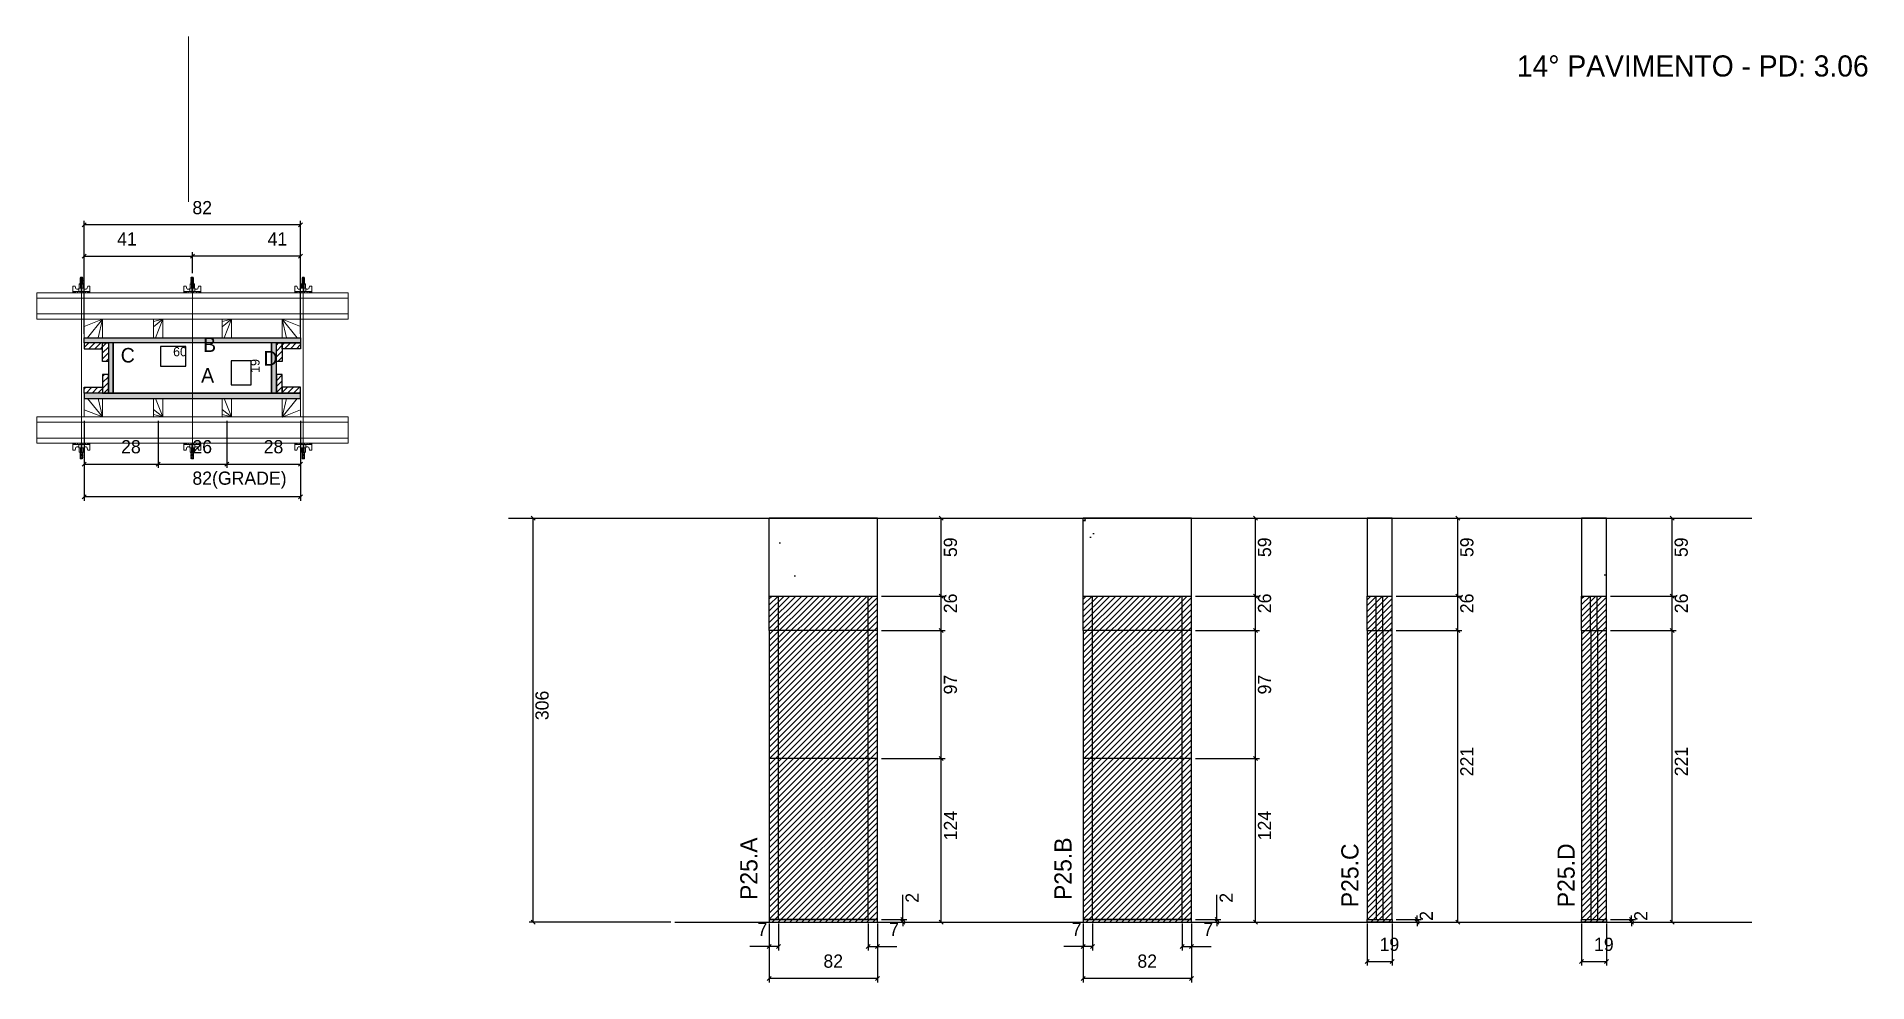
# Model space of a CAD drawing. Header units: metres. Extents: x 5745 to 7132, y 5093 to 5810.
import ezdxf

# ---------------------------------------------------------------- set-up
doc = ezdxf.new("R2010")
doc.units = ezdxf.units.M
for name, color, linetype in [('CHAPA', 7, 'Continuous'), ('COTA', 7, 'Continuous'), ('Hachura', 7, 'Continuous'), ('Madeira', 7, 'Continuous'), ('NIVEL 2° PAV.', 7, 'Continuous'), ('NOMENCLATURA', 7, 'Continuous'), ('Nível', 7, 'Continuous'), ('Painéis', 7, 'Continuous'), ('Perfil Metálico', 7, 'Continuous'), ('SARR_2.2x7', 7, 'Continuous'), ('SARRAFO', 7, 'Continuous'), ('Texto Seção', 7, 'Continuous'), ('TEXTO_GERAL', 7, 'Continuous')]:
    doc.layers.add(name, color=color, linetype=linetype)

msp = doc.modelspace()

# ---------------------------------------------------------------- hatches: boundary and pattern name
at = {"layer": 'COTA'}
h = msp.add_hatch(dxfattribs=at)
h.set_pattern_fill('AR-CONC')
h.paths.add_polyline_path([(6381.8, 5386), (6381.8, 5445), (6299.8, 5445), (6299.8, 5386), (6381.8, 5386), (6381.8, 5386)])
h = msp.add_hatch(dxfattribs=at)
h.set_pattern_fill('AR-CONC')
h.paths.add_polyline_path([(6619.7, 5386), (6619.7, 5445), (6537.7, 5445), (6537.7, 5386), (6619.7, 5386)])
h = msp.add_hatch(dxfattribs=at)
h.set_pattern_fill('AR-CONC')
h.paths.add_polyline_path([(6771.7, 5386), (6771.7, 5445), (6752.7, 5445), (6752.7, 5386), (6771.7, 5386), (6771.7, 5386)])
h = msp.add_hatch(dxfattribs=at)
h.set_pattern_fill('AR-CONC')
h.paths.add_polyline_path([(6934.2, 5386), (6934.2, 5445), (6915.2, 5445), (6915.2, 5386), (6934.2, 5386), (6934.2, 5386)])
at = {"layer": 'Hachura'}
h = msp.add_hatch(color=7, dxfattribs=at)
h.dxf.hatch_style = 1
h.paths.add_polyline_path([(5780.7, 5577.7), (5780.7, 5581.7), (5944.7, 5581.7), (5944.7, 5577.7), (5780.7, 5577.7)])
h = msp.add_hatch(color=7, dxfattribs=at)
h.dxf.hatch_style = 1
h.paths.add_polyline_path([(5780.7, 5577.7), (5780.7, 5581.7), (5944.7, 5581.7), (5944.7, 5577.7), (5780.7, 5577.7)])
h = msp.add_hatch(dxfattribs=at)
h.set_pattern_fill('ANSI31')
h.paths.add_polyline_path([(5794.7, 5577.7), (5794.7, 5573.3), (5780.7, 5573.3), (5780.7, 5577.7), (5794.7, 5577.7)])
h = msp.add_hatch(dxfattribs=at)
h.set_pattern_fill('ANSI31')
h.paths.add_polyline_path([(5799.1, 5577.7), (5794.7, 5577.7), (5794.7, 5563.7), (5799.1, 5563.7), (5799.1, 5577.7)])
h = msp.add_hatch(color=7, dxfattribs=at)
h.dxf.hatch_style = 1
h.paths.add_polyline_path([(5802.7, 5577.7), (5799.1, 5577.7), (5799.1, 5539.7), (5802.7, 5539.7), (5802.7, 5577.7)])
h = msp.add_hatch(color=7, dxfattribs=at)
h.dxf.hatch_style = 1
h.paths.add_polyline_path([(5802.7, 5577.7), (5799.1, 5577.7), (5799.1, 5539.7), (5802.7, 5539.7), (5802.7, 5577.7)])
h = msp.add_hatch(color=7, dxfattribs=at)
h.dxf.hatch_style = 1
h.paths.add_polyline_path([(5926.3, 5577.7), (5922.7, 5577.7), (5922.7, 5539.7), (5926.3, 5539.7), (5926.3, 5577.7)])
h = msp.add_hatch(color=7, dxfattribs=at)
h.dxf.hatch_style = 1
h.paths.add_polyline_path([(5926.3, 5577.7), (5922.7, 5577.7), (5922.7, 5539.7), (5926.3, 5539.7), (5926.3, 5577.7)])
h = msp.add_hatch(dxfattribs=at)
h.set_pattern_fill('ANSI31')
h.paths.add_polyline_path([(5930.7, 5577.7), (5926.3, 5577.7), (5926.3, 5563.7), (5930.7, 5563.7), (5930.7, 5577.7)])
h = msp.add_hatch(dxfattribs=at)
h.set_pattern_fill('ANSI31')
h.paths.add_polyline_path([(5930.7, 5577.7), (5930.7, 5573.3), (5944.7, 5573.3), (5944.7, 5577.7), (5930.7, 5577.7)])
h = msp.add_hatch(dxfattribs=at)
h.set_pattern_fill('ANSI31')
h.paths.add_polyline_path([(5799.1, 5539.7), (5794.7, 5539.7), (5794.7, 5553.7), (5799.1, 5553.7), (5799.1, 5539.7)])
h = msp.add_hatch(dxfattribs=at)
h.set_pattern_fill('ANSI31')
h.paths.add_polyline_path([(5930.7, 5539.7), (5926.3, 5539.7), (5926.3, 5553.7), (5930.7, 5553.7), (5930.7, 5539.7)])
h = msp.add_hatch(dxfattribs=at)
h.set_pattern_fill('ANSI31')
h.paths.add_polyline_path([(5794.7, 5539.7), (5794.7, 5544.1), (5780.7, 5544.1), (5780.7, 5539.7), (5794.7, 5539.7)])
h = msp.add_hatch(color=7, dxfattribs=at)
h.dxf.hatch_style = 1
h.paths.add_polyline_path([(5780.7, 5539.7), (5780.7, 5535.7), (5944.7, 5535.7), (5944.7, 5539.7), (5780.7, 5539.7)])
h = msp.add_hatch(color=7, dxfattribs=at)
h.dxf.hatch_style = 1
h.paths.add_polyline_path([(5780.7, 5539.7), (5780.7, 5535.7), (5944.7, 5535.7), (5944.7, 5539.7), (5780.7, 5539.7)])
h = msp.add_hatch(dxfattribs=at)
h.set_pattern_fill('ANSI31')
h.paths.add_polyline_path([(5930.7, 5539.7), (5930.7, 5544.1), (5944.7, 5544.1), (5944.7, 5539.7), (5930.7, 5539.7)])
h = msp.add_hatch(dxfattribs=at)
h.set_pattern_fill('ANSI31')
h.paths.add_polyline_path([(6381.8, 5139), (6381.8, 5386), (6299.8, 5386), (6299.8, 5139), (6381.8, 5139)])
h = msp.add_hatch(dxfattribs=at)
h.set_pattern_fill('ANSI31')
h.paths.add_polyline_path([(6619.7, 5139), (6619.7, 5386), (6537.7, 5386), (6537.7, 5139), (6619.7, 5139)])
h = msp.add_hatch(dxfattribs=at)
h.set_pattern_fill('ANSI31')
h.paths.add_polyline_path([(6771.7, 5386), (6752.7, 5386), (6752.7, 5139), (6771.7, 5139), (6771.7, 5386)])
h = msp.add_hatch(dxfattribs=at)
h.set_pattern_fill('ANSI31')
h.paths.add_polyline_path([(6934.2, 5386), (6915.2, 5386), (6915.2, 5139), (6934.2, 5139), (6934.2, 5386)])

# ---------------------------------------------------------------- linework, layer by layer
at = {"layer": 'CHAPA', "color": 1, "lineweight": 25}
for points in [[(5780.7, 5577.7), (5780.7, 5581.7), (5944.7, 5581.7), (5944.7, 5577.7)], [(5780.7, 5577.7), (5780.7, 5581.7), (5944.7, 5581.7), (5944.7, 5577.7)], [(5802.7, 5577.7), (5799.1, 5577.7), (5799.1, 5539.7), (5802.7, 5539.7)], [(5802.7, 5577.7), (5799.1, 5577.7), (5799.1, 5539.7), (5802.7, 5539.7)], [(5926.3, 5577.7), (5922.7, 5577.7), (5922.7, 5539.7), (5926.3, 5539.7)], [(5926.3, 5577.7), (5922.7, 5577.7), (5922.7, 5539.7), (5926.3, 5539.7)], [(5780.7, 5539.7), (5780.7, 5535.7), (5944.7, 5535.7), (5944.7, 5539.7)], [(5780.7, 5539.7), (5780.7, 5535.7), (5944.7, 5535.7), (5944.7, 5539.7)]]:
    msp.add_lwpolyline(points, close=True, dxfattribs=at)
at = {"layer": 'COTA', "color": 0, "lineweight": 25}
for p, q in [((5782.2, 5668.6), (5779.2, 5665.6)), ((5943.2, 5665.6), (5946.2, 5668.6)), ((5782.2, 5644.9), (5779.2, 5641.9)), ((5864.2, 5644.9), (5861.2, 5641.9)), ((5861.2, 5641.9), (5864.2, 5644.9)), ((5943.2, 5641.9), (5946.2, 5644.9)), ((5782.2, 5487.5), (5779.2, 5484.5)), ((5835.2, 5484.5), (5838.2, 5487.5)), ((5838.2, 5487.5), (5835.2, 5484.5)), ((5887.2, 5484.5), (5890.2, 5487.5)), ((5890.2, 5487.5), (5887.2, 5484.5)), ((5943.2, 5484.5), (5946.2, 5487.5)), ((5782.2, 5462.6), (5779.2, 5459.6)), ((5943.2, 5459.6), (5946.2, 5462.6)), ((6431.6, 5443.5), (6428.6, 5446.5)), ((6669.6, 5443.5), (6666.6, 5446.5)), ((6822.9, 5443.5), (6819.9, 5446.5)), ((6985.4, 5443.5), (6982.4, 5446.5)), ((6428.6, 5387.5), (6431.6, 5384.5)), ((6666.6, 5387.5), (6669.6, 5384.5)), ((6819.9, 5387.5), (6822.9, 5384.5)), ((6982.4, 5387.5), (6985.4, 5384.5)), ((6431.6, 5358.5), (6428.6, 5361.5)), ((6669.6, 5358.5), (6666.6, 5361.5)), ((6822.9, 5358.5), (6819.9, 5361.5)), ((6985.4, 5358.5), (6982.4, 5361.5)), ((6431.6, 5261.5), (6428.6, 5264.5)), ((6428.6, 5264.5), (6431.6, 5261.5)), ((6669.6, 5261.5), (6666.6, 5264.5)), ((6666.6, 5264.5), (6669.6, 5261.5)), ((6399.5, 5142.5), (6402.5, 5139.5)), ((6402.5, 5137.5), (6399.5, 5140.5)), ((6428.6, 5140.5), (6431.6, 5137.5)), ((6637.5, 5142.5), (6640.5, 5139.5)), ((6640.5, 5137.5), (6637.5, 5140.5)), ((6666.6, 5140.5), (6669.6, 5137.5)), ((6789.1, 5142.5), (6792.1, 5139.5)), ((6792.1, 5137.5), (6789.1, 5140.5)), ((6819.9, 5140.5), (6822.9, 5137.5)), ((6951.6, 5142.5), (6954.6, 5139.5)), ((6954.6, 5137.5), (6951.6, 5140.5)), ((6982.4, 5140.5), (6985.4, 5137.5)), ((6301.3, 5122), (6298.3, 5119)), ((6305.3, 5119), (6308.3, 5122)), ((6376.3, 5122), (6373.3, 5119)), ((6380.3, 5119), (6383.3, 5122)), ((6539.2, 5122), (6536.2, 5119)), ((6543.2, 5119), (6546.2, 5122)), ((6614.2, 5122), (6611.2, 5119)), ((6618.2, 5119), (6621.2, 5122)), ((6754.2, 5110.6), (6751.2, 5107.6)), ((6770.2, 5107.6), (6773.2, 5110.6)), ((6916.7, 5110.6), (6913.7, 5107.6)), ((6932.7, 5107.6), (6935.7, 5110.6)), ((6301.3, 5097.9), (6298.3, 5094.9)), ((6380.3, 5094.9), (6383.3, 5097.9)), ((6539.2, 5097.9), (6536.2, 5094.9)), ((6618.2, 5094.9), (6621.2, 5097.9))]:
    msp.add_line(p, q, dxfattribs=at)
at = {"layer": 'COTA', "color": 241, "lineweight": 25}
for p, q in [((5780.7, 5584.7), (5780.7, 5670.1)), ((5944.7, 5667.1), (5780.7, 5667.1)), ((5944.7, 5584.7), (5944.7, 5670.1)), ((5780.7, 5618.7), (5780.7, 5646.4)), ((5862.7, 5630.5), (5862.7, 5646.4)), ((5862.7, 5630.5), (5862.7, 5646.4)), ((5944.7, 5618.7), (5944.7, 5646.4)), ((5780.7, 5643.4), (5862.7, 5643.4)), ((5944.7, 5643.4), (5862.7, 5643.4)), ((5780.7, 5518.7), (5780.7, 5458.1)), ((5780.7, 5518.7), (5780.7, 5483)), ((5836.7, 5518.7), (5836.7, 5483)), ((5836.7, 5518.7), (5836.7, 5483)), ((5888.7, 5518.7), (5888.7, 5483)), ((5888.7, 5518.7), (5888.7, 5483)), ((5944.7, 5518.7), (5944.7, 5458.1)), ((5944.7, 5518.7), (5944.7, 5483)), ((5780.7, 5486), (5836.7, 5486)), ((5836.7, 5486), (5888.7, 5486)), ((5888.7, 5486), (5944.7, 5486)), ((5944.7, 5461.1), (5780.7, 5461.1)), ((6299.8, 5386), (6299.8, 5445)), ((6381.8, 5445), (6299.8, 5445)), ((6381.8, 5386), (6381.8, 5445)), ((6619.7, 5445), (6537.7, 5445)), ((6537.7, 5386), (6537.7, 5445)), ((6619.7, 5386), (6619.7, 5445))]:
    msp.add_line(p, q, dxfattribs=at)
at = {"layer": 'COTA', "color": 180, "lineweight": 25}
for p, q in [((5857.6, 5575.1), (5838.6, 5575.1)), ((5838.6, 5575.1), (5838.6, 5560.1)), ((5857.6, 5560.1), (5857.6, 5575.1)), ((5907.1, 5564.1), (5892.1, 5564.1)), ((5892.1, 5564.1), (5892.1, 5546.1)), ((5907.1, 5546.1), (5907.1, 5564.1)), ((5838.6, 5560.1), (5857.6, 5560.1)), ((5892.1, 5546.1), (5907.1, 5546.1))]:
    msp.add_line(p, q, dxfattribs=at)
at = {"layer": 'COTA', "color": 4, "lineweight": 25}
for p, q in [((6384.8, 5445), (6433.1, 5445)), ((6430.1, 5386), (6430.1, 5445)), ((6622.7, 5445), (6671.1, 5445)), ((6668.1, 5386), (6668.1, 5445)), ((6774.7, 5445), (6824.4, 5445)), ((6821.4, 5386), (6821.4, 5445)), ((6937.2, 5445), (6986.9, 5445)), ((6983.9, 5386), (6983.9, 5445)), ((6384.8, 5386), (6433.1, 5386)), ((6622.7, 5386), (6671.1, 5386)), ((6774.7, 5386), (6824.4, 5386)), ((6937.2, 5386), (6986.9, 5386)), ((6384.8, 5360), (6433.1, 5360)), ((6430.1, 5263), (6430.1, 5360)), ((6622.7, 5360), (6671.1, 5360)), ((6668.1, 5263), (6668.1, 5360)), ((6774.7, 5360), (6824.4, 5360)), ((6821.4, 5139), (6821.4, 5360)), ((6937.2, 5360), (6986.9, 5360)), ((6983.9, 5139), (6983.9, 5360)), ((6384.8, 5263), (6433.1, 5263)), ((6422.6, 5263), (6433.1, 5263)), ((6430.1, 5139), (6430.1, 5263)), ((6622.7, 5263), (6671.1, 5263)), ((6660.6, 5263), (6671.1, 5263)), ((6668.1, 5139), (6668.1, 5263)), ((6401, 5141), (6401, 5159.8)), ((6639, 5141), (6639, 5159.8)), ((6299.8, 5138), (6299.8, 5093.4)), ((6299.8, 5136), (6299.8, 5117.5)), ((6306.8, 5138), (6306.8, 5117.5)), ((6374.8, 5138), (6374.8, 5117.5)), ((6381.8, 5138), (6381.8, 5093.4)), ((6381.8, 5136), (6381.8, 5117.5)), ((6384.8, 5141), (6404, 5141)), ((6384.8, 5139), (6404, 5139)), ((6384.8, 5139), (6433.1, 5139)), ((6401, 5139), (6401, 5141)), ((6401, 5139), (6401, 5136)), ((6537.7, 5138), (6537.7, 5093.4)), ((6537.7, 5136), (6537.7, 5117.5)), ((6544.7, 5138), (6544.7, 5117.5)), ((6612.7, 5138), (6612.7, 5117.5)), ((6619.7, 5138), (6619.7, 5093.4)), ((6619.7, 5136), (6619.7, 5117.5)), ((6622.7, 5141), (6642, 5141)), ((6622.7, 5139), (6642, 5139)), ((6622.7, 5139), (6671.1, 5139)), ((6639, 5139), (6639, 5141)), ((6639, 5139), (6639, 5136)), ((6752.7, 5138), (6752.7, 5106.1)), ((6771.7, 5138), (6771.7, 5106.1)), ((6774.7, 5141), (6793.6, 5141)), ((6774.7, 5139), (6793.6, 5139)), ((6774.7, 5139), (6824.4, 5139)), ((6790.6, 5141), (6790.6, 5144)), ((6790.6, 5139), (6790.6, 5141)), ((6790.6, 5139), (6790.6, 5136)), ((6915.2, 5138), (6915.2, 5106.1)), ((6934.2, 5138), (6934.2, 5106.1)), ((6937.2, 5141), (6956.1, 5141)), ((6937.2, 5139), (6956.1, 5139)), ((6937.2, 5139), (6986.9, 5139)), ((6953.1, 5141), (6953.1, 5144)), ((6953.1, 5139), (6953.1, 5141)), ((6953.1, 5139), (6953.1, 5136)), ((6299.8, 5120.5), (6285.1, 5120.5)), ((6306.8, 5120.5), (6299.8, 5120.5)), ((6374.8, 5120.5), (6381.8, 5120.5)), ((6381.8, 5120.5), (6396.5, 5120.5)), ((6537.7, 5120.5), (6523, 5120.5)), ((6544.7, 5120.5), (6537.7, 5120.5)), ((6612.7, 5120.5), (6619.7, 5120.5)), ((6619.7, 5120.5), (6634.5, 5120.5)), ((6752.7, 5109.1), (6771.7, 5109.1)), ((6915.2, 5109.1), (6934.2, 5109.1)), ((6381.8, 5096.4), (6299.8, 5096.4)), ((6619.7, 5096.4), (6537.7, 5096.4))]:
    msp.add_line(p, q, dxfattribs=at)
at = {"layer": 'COTA', "color": 241, "lineweight": 25}
for points in [[(6771.7, 5386), (6771.7, 5445), (6752.7, 5445), (6752.7, 5386)], [(6934.2, 5386), (6934.2, 5445), (6915.2, 5445), (6915.2, 5386)]]:
    msp.add_lwpolyline(points, dxfattribs=at)
at = {"layer": 'Hachura', "color": 0, "lineweight": 9}
for p, q in [((5772.2, 5615.7), (5772.2, 5620.8)), ((5772.2, 5620.8), (5773.9, 5620.8)), ((5773.9, 5620.8), (5774.5, 5618.6)), ((5774.8, 5618.4), (5776.7, 5618.4)), ((5776.7, 5619.1), (5780.6, 5619.1)), ((5776.7, 5616.6), (5776.7, 5619.1)), ((5780.3, 5622.4), (5777, 5622.4)), ((5777, 5622.4), (5777, 5619.1)), ((5780.3, 5622.3), (5777, 5622.3)), ((5779.7, 5625.4), (5777.5, 5626.5)), ((5779.7, 5624.3), (5777.5, 5625.3)), ((5779.7, 5623.1), (5777.5, 5624.2)), ((5778.8, 5622.4), (5777.5, 5623)), ((5777.6, 5627.1), (5777.9, 5627.5)), ((5777.6, 5626.8), (5777.6, 5627.1)), ((5779.6, 5627.1), (5777.6, 5627.1)), ((5777.6, 5626.8), (5779.6, 5625.9)), ((5777.6, 5626.8), (5779.6, 5625.9)), ((5777.6, 5626.7), (5779.7, 5625.6)), ((5777.6, 5625.7), (5777.6, 5626.3)), ((5779.6, 5625.3), (5777.6, 5626.3)), ((5777.6, 5625.7), (5779.6, 5624.7)), ((5777.6, 5625.6), (5779.7, 5624.5)), ((5777.6, 5624.5), (5777.6, 5625.1)), ((5779.6, 5624.2), (5777.6, 5625.1)), ((5777.6, 5624.9), (5777.6, 5625.1)), ((5777.6, 5624.5), (5779.6, 5623.5)), ((5777.6, 5624.4), (5779.7, 5623.3)), ((5777.6, 5623.3), (5777.6, 5624)), ((5779.6, 5623), (5777.6, 5624)), ((5777.6, 5623.3), (5779.6, 5622.4)), ((5778.5, 5622.4), (5777.6, 5622.8)), ((5777.6, 5622.4), (5777.6, 5622.8)), ((5777.9, 5627.5), (5779.2, 5627.5)), ((5778, 5622.4), (5778, 5619.1)), ((5779.6, 5626.5), (5778.3, 5627.1)), ((5778.3, 5616.6), (5778.3, 5618.6)), ((5779.7, 5626.6), (5778.5, 5627.1)), ((5778.9, 5618.6), (5778.9, 5616.6)), ((5779, 5627.1), (5779.7, 5626.8)), ((5779.6, 5627.1), (5779.2, 5627.5)), ((5779.3, 5627.1), (5779.6, 5627)), ((5779.6, 5626.5), (5779.6, 5625.9)), ((5779.6, 5624.7), (5779.6, 5625.3)), ((5779.6, 5624), (5779.6, 5624.2)), ((5779.6, 5624), (5779.6, 5623.5)), ((5779.6, 5623), (5779.6, 5622.4)), ((5779.6, 5622.4), (5779.6, 5619.1)), ((5780.3, 5619.1), (5780.3, 5622.4)), ((5780.6, 5619.1), (5780.3, 5619.1)), ((5780.6, 5619.1), (5780.3, 5619.1)), ((5780.6, 5619.1), (5780.6, 5616.6)), ((5782.5, 5618.4), (5780.6, 5618.4)), ((5783.4, 5620.8), (5782.8, 5618.6)), ((5785.1, 5620.8), (5783.4, 5620.8)), ((5785.1, 5616.6), (5785.1, 5620.8)), ((5856.2, 5615.7), (5856.2, 5620.8)), ((5856.2, 5620.8), (5857.9, 5620.8)), ((5857.9, 5620.8), (5858.5, 5618.6)), ((5858.8, 5618.4), (5860.7, 5618.4)), ((5860.7, 5619.1), (5864.6, 5619.1)), ((5860.7, 5616.6), (5860.7, 5619.1)), ((5864.3, 5622.4), (5861, 5622.4)), ((5861, 5622.4), (5861, 5619.1)), ((5864.3, 5622.3), (5861, 5622.3)), ((5863.7, 5625.4), (5861.5, 5626.5)), ((5863.7, 5624.3), (5861.5, 5625.3)), ((5863.7, 5623.1), (5861.5, 5624.2)), ((5862.8, 5622.4), (5861.5, 5623)), ((5861.6, 5627.1), (5861.9, 5627.5)), ((5861.6, 5626.8), (5861.6, 5627.1)), ((5863.6, 5627.1), (5861.6, 5627.1)), ((5861.6, 5626.8), (5863.6, 5625.9)), ((5861.6, 5626.8), (5863.6, 5625.9)), ((5861.6, 5626.7), (5863.7, 5625.6)), ((5861.6, 5625.7), (5861.6, 5626.3)), ((5863.6, 5625.3), (5861.6, 5626.3)), ((5861.6, 5625.7), (5863.6, 5624.7)), ((5861.6, 5625.6), (5863.7, 5624.5)), ((5861.6, 5624.5), (5861.6, 5625.1)), ((5863.6, 5624.2), (5861.6, 5625.1)), ((5861.6, 5624.9), (5861.6, 5625.1)), ((5861.6, 5624.5), (5863.6, 5623.5)), ((5861.6, 5624.4), (5863.7, 5623.3)), ((5861.6, 5623.3), (5861.6, 5624)), ((5863.6, 5623), (5861.6, 5624)), ((5861.6, 5623.3), (5863.6, 5622.4)), ((5862.5, 5622.4), (5861.6, 5622.8)), ((5861.6, 5622.4), (5861.6, 5622.8)), ((5861.9, 5627.5), (5863.2, 5627.5)), ((5862, 5622.4), (5862, 5619.1)), ((5863.6, 5626.5), (5862.3, 5627.1)), ((5862.3, 5616.6), (5862.3, 5618.6)), ((5863.7, 5626.6), (5862.5, 5627.1)), ((5862.9, 5618.6), (5862.9, 5616.6)), ((5863, 5627.1), (5863.7, 5626.8)), ((5863.6, 5627.1), (5863.2, 5627.5)), ((5863.3, 5627.1), (5863.6, 5627)), ((5863.6, 5626.5), (5863.6, 5625.9)), ((5863.6, 5624.7), (5863.6, 5625.3)), ((5863.6, 5624), (5863.6, 5624.2)), ((5863.6, 5624), (5863.6, 5623.5)), ((5863.6, 5623), (5863.6, 5622.4)), ((5863.6, 5622.4), (5863.6, 5619.1)), ((5864.3, 5619.1), (5864.3, 5622.4)), ((5864.6, 5619.1), (5864.3, 5619.1)), ((5864.6, 5619.1), (5864.3, 5619.1)), ((5864.6, 5619.1), (5864.6, 5616.6)), ((5866.5, 5618.4), (5864.6, 5618.4)), ((5867.4, 5620.8), (5866.8, 5618.6)), ((5869.1, 5620.8), (5867.4, 5620.8)), ((5869.1, 5616.6), (5869.1, 5620.8)), ((5940.2, 5616.6), (5940.2, 5620.8)), ((5940.2, 5620.8), (5941.9, 5620.8)), ((5941.9, 5620.8), (5942.5, 5618.6)), ((5942.8, 5618.4), (5944.7, 5618.4)), ((5948.6, 5619.1), (5944.7, 5619.1)), ((5944.7, 5619.1), (5944.7, 5616.6)), ((5944.7, 5619.1), (5945, 5619.1)), ((5944.7, 5619.1), (5945, 5619.1)), ((5945, 5622.4), (5948.3, 5622.4)), ((5945, 5619.1), (5945, 5622.4)), ((5945, 5622.3), (5948.3, 5622.3)), ((5946.3, 5627.1), (5945.6, 5626.8)), ((5947.8, 5626.7), (5945.6, 5625.6)), ((5947.8, 5625.6), (5945.6, 5624.5)), ((5947.8, 5624.4), (5945.6, 5623.3)), ((5945.7, 5626.6), (5946.8, 5627.1)), ((5945.7, 5625.4), (5947.8, 5626.5)), ((5945.7, 5624.3), (5947.8, 5625.3)), ((5945.7, 5623.1), (5947.8, 5624.2)), ((5945.8, 5627.1), (5946.1, 5627.5)), ((5946, 5627.1), (5945.8, 5627)), ((5945.8, 5626.5), (5947, 5627.1)), ((5945.8, 5627.1), (5947.7, 5627.1)), ((5947.7, 5626.8), (5945.8, 5625.9)), ((5947.7, 5626.8), (5945.8, 5625.9)), ((5945.8, 5626.5), (5945.8, 5625.9)), ((5945.8, 5625.3), (5947.7, 5626.3)), ((5947.7, 5625.7), (5945.8, 5624.7)), ((5945.8, 5624.7), (5945.8, 5625.3)), ((5945.8, 5624.2), (5947.7, 5625.1)), ((5947.7, 5624.5), (5945.8, 5623.5)), ((5945.8, 5624), (5945.8, 5624.2)), ((5945.8, 5624), (5945.8, 5623.5)), ((5945.8, 5623), (5947.7, 5624)), ((5947.7, 5623.3), (5945.8, 5622.4)), ((5945.8, 5623), (5945.8, 5622.4)), ((5945.8, 5622.4), (5945.8, 5619.1)), ((5947.4, 5627.5), (5946.1, 5627.5)), ((5946.5, 5622.4), (5947.8, 5623)), ((5946.5, 5618.6), (5946.5, 5616.6)), ((5946.8, 5622.4), (5947.7, 5622.8)), ((5947, 5616.6), (5947, 5618.6)), ((5947.3, 5622.4), (5947.3, 5619.1)), ((5947.7, 5627.1), (5947.4, 5627.5)), ((5947.7, 5626.8), (5947.7, 5627.1)), ((5947.7, 5625.7), (5947.7, 5626.3)), ((5947.7, 5624.5), (5947.7, 5625.1)), ((5947.7, 5624.9), (5947.7, 5625.1)), ((5947.7, 5623.3), (5947.7, 5624)), ((5947.7, 5622.4), (5947.7, 5622.8)), ((5948.3, 5622.4), (5948.3, 5619.1)), ((5948.6, 5616.6), (5948.6, 5619.1)), ((5950.5, 5618.4), (5948.6, 5618.4)), ((5951.4, 5620.8), (5950.9, 5618.6)), ((5953.1, 5620.8), (5951.4, 5620.8)), ((5953.1, 5615.7), (5953.1, 5620.8)), ((5772.2, 5616.6), (5785.1, 5616.6)), ((5772.2, 5616.6), (5777.4, 5616.6)), ((5785.1, 5615.7), (5772.2, 5615.7)), ((5772.4, 5616.6), (5772.4, 5615.7)), ((5772.6, 5616.6), (5772.6, 5615.7)), ((5772.9, 5616.6), (5772.9, 5615.7)), ((5773.4, 5616.6), (5773.4, 5615.7)), ((5774.2, 5616.6), (5774.2, 5615.7)), ((5775.6, 5616.6), (5775.6, 5615.7)), ((5784.2, 5615.7), (5776.3, 5615.7)), ((5778.7, 5616.6), (5776.7, 5616.6)), ((5777.4, 5616.6), (5778, 5616.6)), ((5777.7, 5616.2), (5777.7, 5616.5)), ((5777.7, 5615.8), (5777.7, 5616.2)), ((5778.7, 5616.6), (5778.7, 5615.7)), ((5779.6, 5616.4), (5779.6, 5616)), ((5781.7, 5616.6), (5781.7, 5615.7)), ((5783.1, 5616.6), (5783.1, 5615.7)), ((5784, 5616.6), (5784, 5615.7)), ((5784.4, 5616.6), (5784.4, 5615.7)), ((5784.8, 5616.6), (5784.8, 5615.7)), ((5785, 5616.6), (5785, 5615.7)), ((5785.1, 5616.6), (5785.1, 5615.7)), ((5856.2, 5616.6), (5869.1, 5616.6)), ((5856.2, 5616.6), (5861.4, 5616.6)), ((5869.1, 5615.7), (5856.2, 5615.7)), ((5856.4, 5616.6), (5856.4, 5615.7)), ((5856.6, 5616.6), (5856.6, 5615.7)), ((5856.9, 5616.6), (5856.9, 5615.7)), ((5857.4, 5616.6), (5857.4, 5615.7)), ((5858.2, 5616.6), (5858.2, 5615.7)), ((5859.6, 5616.6), (5859.6, 5615.7)), ((5868.2, 5615.7), (5860.3, 5615.7)), ((5862.7, 5616.6), (5860.7, 5616.6)), ((5861.4, 5616.6), (5862, 5616.6)), ((5861.7, 5616.2), (5861.7, 5616.5)), ((5861.7, 5615.8), (5861.7, 5616.2)), ((5862.7, 5616.6), (5862.7, 5615.7)), ((5863.6, 5616.4), (5863.6, 5616)), ((5865.7, 5616.6), (5865.7, 5615.7)), ((5867.1, 5616.6), (5867.1, 5615.7)), ((5868, 5616.6), (5868, 5615.7)), ((5868.4, 5616.6), (5868.4, 5615.7)), ((5868.8, 5616.6), (5868.8, 5615.7)), ((5869, 5616.6), (5869, 5615.7)), ((5869.1, 5616.6), (5869.1, 5615.7)), ((5953.1, 5616.6), (5940.2, 5616.6)), ((5940.2, 5616.6), (5940.2, 5615.7)), ((5940.2, 5615.7), (5953.1, 5615.7)), ((5940.4, 5616.6), (5940.4, 5615.7)), ((5940.6, 5616.6), (5940.6, 5615.7)), ((5940.9, 5616.6), (5940.9, 5615.7)), ((5941.2, 5615.7), (5949, 5615.7)), ((5941.4, 5616.6), (5941.4, 5615.7)), ((5942.2, 5616.6), (5942.2, 5615.7)), ((5943.6, 5616.6), (5943.6, 5615.7)), ((5945.7, 5616.4), (5945.7, 5616)), ((5946.7, 5616.6), (5948.6, 5616.6)), ((5946.7, 5616.6), (5946.7, 5615.7)), ((5948, 5616.6), (5947.3, 5616.6)), ((5947.6, 5616.2), (5947.6, 5616.5)), ((5947.6, 5615.8), (5947.6, 5616.2)), ((5953.1, 5616.6), (5948, 5616.6)), ((5949.7, 5616.6), (5949.7, 5615.7)), ((5951.1, 5616.6), (5951.1, 5615.7)), ((5952, 5616.6), (5952, 5615.7)), ((5952.4, 5616.6), (5952.4, 5615.7)), ((5952.8, 5616.6), (5952.8, 5615.7)), ((5953, 5616.6), (5953, 5615.7)), ((5785.1, 5501.7), (5772.2, 5501.7)), ((5772.2, 5501.7), (5772.2, 5496.5)), ((5772.2, 5500.8), (5785.1, 5500.8)), ((5772.2, 5500.8), (5777.4, 5500.8)), ((5772.2, 5496.5), (5773.9, 5496.5)), ((5772.4, 5500.7), (5772.4, 5501.7)), ((5772.6, 5500.7), (5772.6, 5501.7)), ((5772.9, 5500.7), (5772.9, 5501.7)), ((5773.4, 5500.7), (5773.4, 5501.7)), ((5773.9, 5496.5), (5774.5, 5498.7)), ((5774.2, 5500.7), (5774.2, 5501.7)), ((5774.8, 5499), (5776.7, 5499)), ((5775.6, 5500.7), (5775.6, 5501.7)), ((5784.2, 5501.7), (5776.3, 5501.7)), ((5778.7, 5500.8), (5776.7, 5500.8)), ((5776.7, 5500.8), (5776.7, 5498.2)), ((5776.7, 5498.2), (5780.6, 5498.2)), ((5777, 5495), (5777, 5498.2)), ((5780.3, 5495), (5777, 5495)), ((5780.3, 5495), (5777, 5495)), ((5777.4, 5500.8), (5778, 5500.8)), ((5778.8, 5495), (5777.5, 5494.3)), ((5779.7, 5494.2), (5777.5, 5493.2)), ((5779.7, 5493.1), (5777.5, 5492)), ((5777.6, 5494), (5779.6, 5495)), ((5778.5, 5495), (5777.6, 5494.5)), ((5777.6, 5495), (5777.6, 5494.5)), ((5779.6, 5494.3), (5777.6, 5493.3)), ((5777.6, 5494), (5777.6, 5493.3)), ((5777.6, 5492.9), (5779.7, 5494)), ((5777.6, 5492.8), (5779.6, 5493.8)), ((5779.6, 5493.2), (5777.6, 5492.2)), ((5777.7, 5501.5), (5777.7, 5501.1)), ((5777.7, 5501.1), (5777.7, 5500.9)), ((5778, 5495), (5778, 5498.2)), ((5778.3, 5500.8), (5778.3, 5498.8)), ((5778.7, 5500.8), (5778.7, 5501.7)), ((5778.9, 5498.8), (5778.9, 5500.8)), ((5779.6, 5500.9), (5779.6, 5501.3)), ((5779.6, 5495), (5779.6, 5498.2)), ((5779.6, 5494.3), (5779.6, 5495)), ((5779.6, 5493.4), (5779.6, 5493.8)), ((5779.6, 5493.4), (5779.6, 5493.2)), ((5780.3, 5498.2), (5780.3, 5495)), ((5780.6, 5498.2), (5780.3, 5498.2)), ((5780.6, 5498.2), (5780.3, 5498.2)), ((5780.6, 5498.2), (5780.6, 5500.8)), ((5782.5, 5499), (5780.6, 5499)), ((5781.7, 5500.7), (5781.7, 5501.7)), ((5783.4, 5496.5), (5782.8, 5498.7)), ((5783.1, 5500.7), (5783.1, 5501.7)), ((5785.1, 5496.5), (5783.4, 5496.5)), ((5784, 5500.7), (5784, 5501.7)), ((5784.4, 5500.7), (5784.4, 5501.7)), ((5784.8, 5500.7), (5784.8, 5501.7)), ((5785, 5500.7), (5785, 5501.7)), ((5785.1, 5500.8), (5785.1, 5501.7)), ((5785.1, 5500.8), (5785.1, 5496.5)), ((5869.1, 5501.7), (5856.2, 5501.7)), ((5856.2, 5501.7), (5856.2, 5496.5)), ((5856.2, 5500.8), (5869.1, 5500.8)), ((5856.2, 5500.8), (5861.4, 5500.8)), ((5856.2, 5496.5), (5857.9, 5496.5)), ((5856.4, 5500.7), (5856.4, 5501.7)), ((5856.6, 5500.7), (5856.6, 5501.7)), ((5856.9, 5500.7), (5856.9, 5501.7)), ((5857.4, 5500.7), (5857.4, 5501.7)), ((5857.9, 5496.5), (5858.5, 5498.7)), ((5858.2, 5500.7), (5858.2, 5501.7)), ((5858.8, 5499), (5860.7, 5499)), ((5859.6, 5500.7), (5859.6, 5501.7)), ((5868.2, 5501.7), (5860.3, 5501.7)), ((5862.7, 5500.8), (5860.7, 5500.8)), ((5860.7, 5500.8), (5860.7, 5498.2)), ((5860.7, 5498.2), (5864.6, 5498.2)), ((5861, 5495), (5861, 5498.2)), ((5864.3, 5495), (5861, 5495)), ((5864.3, 5495), (5861, 5495)), ((5861.4, 5500.8), (5862, 5500.8)), ((5862.8, 5495), (5861.5, 5494.3)), ((5863.7, 5494.2), (5861.5, 5493.2)), ((5863.7, 5493.1), (5861.5, 5492)), ((5861.6, 5494), (5863.6, 5495)), ((5862.5, 5495), (5861.6, 5494.5)), ((5861.6, 5495), (5861.6, 5494.5)), ((5863.6, 5494.3), (5861.6, 5493.3)), ((5861.6, 5494), (5861.6, 5493.3)), ((5861.6, 5492.9), (5863.7, 5494)), ((5861.6, 5492.8), (5863.6, 5493.8)), ((5863.6, 5493.2), (5861.6, 5492.2)), ((5861.7, 5501.5), (5861.7, 5501.1)), ((5861.7, 5501.1), (5861.7, 5500.9)), ((5862, 5495), (5862, 5498.2)), ((5862.3, 5500.8), (5862.3, 5498.8)), ((5862.7, 5500.8), (5862.7, 5501.7)), ((5862.9, 5498.8), (5862.9, 5500.8)), ((5863.6, 5500.9), (5863.6, 5501.3)), ((5863.6, 5495), (5863.6, 5498.2)), ((5863.6, 5494.3), (5863.6, 5495)), ((5863.6, 5493.4), (5863.6, 5493.8)), ((5863.6, 5493.4), (5863.6, 5493.2)), ((5864.3, 5498.2), (5864.3, 5495)), ((5864.6, 5498.2), (5864.3, 5498.2)), ((5864.6, 5498.2), (5864.3, 5498.2)), ((5864.6, 5498.2), (5864.6, 5500.8)), ((5866.5, 5499), (5864.6, 5499)), ((5865.7, 5500.7), (5865.7, 5501.7)), ((5867.4, 5496.5), (5866.8, 5498.7)), ((5867.1, 5500.7), (5867.1, 5501.7)), ((5869.1, 5496.5), (5867.4, 5496.5)), ((5868, 5500.7), (5868, 5501.7)), ((5868.4, 5500.7), (5868.4, 5501.7)), ((5868.8, 5500.7), (5868.8, 5501.7)), ((5869, 5500.7), (5869, 5501.7)), ((5869.1, 5500.8), (5869.1, 5501.7)), ((5869.1, 5500.8), (5869.1, 5496.5)), ((5940.2, 5501.7), (5953.1, 5501.7)), ((5940.2, 5500.8), (5940.2, 5501.7)), ((5953.1, 5500.8), (5940.2, 5500.8)), ((5940.2, 5500.8), (5940.2, 5496.5)), ((5940.2, 5496.5), (5941.9, 5496.5)), ((5940.4, 5500.7), (5940.4, 5501.7)), ((5940.6, 5500.7), (5940.6, 5501.7)), ((5940.9, 5500.7), (5940.9, 5501.7)), ((5941.2, 5501.7), (5949, 5501.7)), ((5941.4, 5500.7), (5941.4, 5501.7)), ((5941.9, 5496.5), (5942.5, 5498.7)), ((5942.2, 5500.7), (5942.2, 5501.7)), ((5942.8, 5499), (5944.7, 5499)), ((5943.6, 5500.7), (5943.6, 5501.7)), ((5944.7, 5498.2), (5944.7, 5500.8)), ((5948.6, 5498.2), (5944.7, 5498.2)), ((5944.7, 5498.2), (5945, 5498.2)), ((5944.7, 5498.2), (5945, 5498.2)), ((5945, 5498.2), (5945, 5495)), ((5945, 5495), (5948.3, 5495)), ((5945, 5495), (5948.3, 5495)), ((5947.8, 5492.9), (5945.6, 5494)), ((5945.7, 5500.9), (5945.7, 5501.3)), ((5945.7, 5494.2), (5947.8, 5493.2)), ((5945.7, 5493.1), (5947.8, 5492)), ((5945.8, 5495), (5945.8, 5498.2)), ((5945.8, 5494.3), (5945.8, 5495)), ((5947.7, 5494), (5945.8, 5495)), ((5945.8, 5494.3), (5947.7, 5493.3)), ((5945.8, 5493.4), (5945.8, 5493.8)), ((5947.7, 5492.8), (5945.8, 5493.8)), ((5945.8, 5493.4), (5945.8, 5493.2)), ((5945.8, 5493.2), (5947.7, 5492.2)), ((5946.5, 5498.8), (5946.5, 5500.8)), ((5946.5, 5495), (5947.8, 5494.3)), ((5946.7, 5500.8), (5946.7, 5501.7)), ((5946.7, 5500.8), (5948.6, 5500.8)), ((5946.8, 5495), (5947.7, 5494.5)), ((5947, 5500.8), (5947, 5498.8)), ((5948, 5500.8), (5947.3, 5500.8)), ((5947.3, 5495), (5947.3, 5498.2)), ((5947.6, 5501.5), (5947.6, 5501.1)), ((5947.6, 5501.1), (5947.6, 5500.9)), ((5947.7, 5495), (5947.7, 5494.5)), ((5947.7, 5494), (5947.7, 5493.3)), ((5953.1, 5500.8), (5948, 5500.8)), ((5948.3, 5495), (5948.3, 5498.2)), ((5948.6, 5500.8), (5948.6, 5498.2)), ((5950.5, 5499), (5948.6, 5499)), ((5949.7, 5500.7), (5949.7, 5501.7)), ((5951.4, 5496.5), (5950.9, 5498.7)), ((5951.1, 5500.7), (5951.1, 5501.7)), ((5953.1, 5496.5), (5951.4, 5496.5)), ((5952, 5500.7), (5952, 5501.7)), ((5952.4, 5500.7), (5952.4, 5501.7)), ((5952.8, 5500.7), (5952.8, 5501.7)), ((5953, 5500.7), (5953, 5501.7)), ((5953.1, 5501.7), (5953.1, 5496.5)), ((5779.7, 5491.9), (5777.5, 5490.8)), ((5777.6, 5492.8), (5777.6, 5492.2)), ((5777.6, 5491.8), (5779.7, 5492.8)), ((5777.6, 5491.7), (5779.6, 5492.6)), ((5777.6, 5492.4), (5777.6, 5492.2)), ((5779.6, 5492), (5777.6, 5491)), ((5777.6, 5491.7), (5777.6, 5491)), ((5777.6, 5490.6), (5779.7, 5491.7)), ((5777.6, 5490.5), (5779.6, 5491.5)), ((5777.6, 5490.5), (5779.6, 5491.5)), ((5777.6, 5490.5), (5777.6, 5490.2)), ((5777.6, 5490.2), (5777.9, 5489.9)), ((5779.6, 5490.2), (5777.6, 5490.2)), ((5777.9, 5489.9), (5779.2, 5489.9)), ((5779.6, 5490.8), (5778.3, 5490.2)), ((5779.7, 5490.8), (5778.5, 5490.2)), ((5779, 5490.2), (5779.7, 5490.5)), ((5779.6, 5490.2), (5779.2, 5489.9)), ((5779.3, 5490.2), (5779.6, 5490.3)), ((5779.6, 5492.6), (5779.6, 5492)), ((5779.6, 5490.8), (5779.6, 5491.5)), ((5863.7, 5491.9), (5861.5, 5490.8)), ((5861.6, 5492.8), (5861.6, 5492.2)), ((5861.6, 5491.8), (5863.7, 5492.8)), ((5861.6, 5491.7), (5863.6, 5492.6)), ((5861.6, 5492.4), (5861.6, 5492.2)), ((5863.6, 5492), (5861.6, 5491)), ((5861.6, 5491.7), (5861.6, 5491)), ((5861.6, 5490.6), (5863.7, 5491.7)), ((5861.6, 5490.5), (5863.6, 5491.5)), ((5861.6, 5490.5), (5863.6, 5491.5)), ((5861.6, 5490.5), (5861.6, 5490.2)), ((5861.6, 5490.2), (5861.9, 5489.9)), ((5863.6, 5490.2), (5861.6, 5490.2)), ((5861.9, 5489.9), (5863.2, 5489.9)), ((5863.6, 5490.8), (5862.3, 5490.2)), ((5863.7, 5490.8), (5862.5, 5490.2)), ((5863, 5490.2), (5863.7, 5490.5)), ((5863.6, 5490.2), (5863.2, 5489.9)), ((5863.3, 5490.2), (5863.6, 5490.3)), ((5863.6, 5492.6), (5863.6, 5492)), ((5863.6, 5490.8), (5863.6, 5491.5)), ((5947.8, 5491.8), (5945.6, 5492.8)), ((5947.8, 5490.6), (5945.6, 5491.7)), ((5946.3, 5490.2), (5945.6, 5490.5)), ((5945.7, 5491.9), (5947.8, 5490.8)), ((5945.7, 5490.8), (5946.8, 5490.2)), ((5945.8, 5492.6), (5945.8, 5492)), ((5947.7, 5491.7), (5945.8, 5492.6)), ((5945.8, 5492), (5947.7, 5491)), ((5947.7, 5490.5), (5945.8, 5491.5)), ((5945.8, 5490.8), (5945.8, 5491.5)), ((5947.7, 5490.5), (5945.8, 5491.5)), ((5945.8, 5490.8), (5947, 5490.2)), ((5946, 5490.2), (5945.8, 5490.3)), ((5945.8, 5490.2), (5946.1, 5489.9)), ((5945.8, 5490.2), (5947.7, 5490.2)), ((5947.4, 5489.9), (5946.1, 5489.9)), ((5947.7, 5490.2), (5947.4, 5489.9)), ((5947.7, 5492.8), (5947.7, 5492.2)), ((5947.7, 5492.4), (5947.7, 5492.2)), ((5947.7, 5491.7), (5947.7, 5491)), ((5947.7, 5490.5), (5947.7, 5490.2))]:
    msp.add_line(p, q, dxfattribs=at)
at = {"layer": 'Hachura', "color": 251, "lineweight": 9}
for p, q in [((5778.7, 5626.5), (5778.7, 5494.7)), ((5862.7, 5626.5), (5862.7, 5494.7)), ((5946.7, 5626.5), (5946.7, 5494.7))]:
    msp.add_line(p, q, dxfattribs=at)
at = {"layer": 'Madeira', "color": 126, "lineweight": 18}
for p, q in [((5794.7, 5595.7), (5780.7, 5590.2)), ((5794.7, 5595.7), (5783.2, 5581.7)), ((5794.7, 5595.7), (5791.2, 5581.7)), ((5840.2, 5595.7), (5833.2, 5589.9)), ((5840.2, 5595.7), (5833.2, 5593.9)), ((5840.2, 5595.7), (5834.7, 5581.7)), ((5892.2, 5595.7), (5885.2, 5589.9)), ((5892.2, 5595.7), (5885.2, 5593.9)), ((5892.2, 5595.7), (5886.7, 5581.7)), ((5930.7, 5595.7), (5942.2, 5581.7)), ((5930.7, 5595.7), (5934.1, 5581.7)), ((5930.7, 5595.7), (5944.7, 5590.2)), ((5794.7, 5521.7), (5783.2, 5535.7)), ((5794.7, 5521.7), (5791.2, 5535.7)), ((5840.2, 5521.7), (5834.7, 5535.7)), ((5892.2, 5521.7), (5886.7, 5535.7)), ((5930.7, 5521.6), (5942.2, 5535.7)), ((5930.7, 5521.6), (5934.1, 5535.7)), ((5794.7, 5521.7), (5780.7, 5527.1)), ((5840.2, 5521.7), (5833.2, 5527.4)), ((5840.2, 5521.7), (5833.2, 5523.4)), ((5892.2, 5521.7), (5885.2, 5527.4)), ((5892.2, 5521.7), (5885.2, 5523.4)), ((5930.7, 5521.6), (5944.7, 5527.1))]:
    msp.add_line(p, q, dxfattribs=at)
for points in [[(5944.7, 5595.7), (5944.7, 5581.7), (5780.7, 5581.7), (5780.7, 5595.7)], [(5794.7, 5595.7), (5794.7, 5581.7), (5780.7, 5581.7), (5780.7, 5595.7)], [(5840.2, 5595.7), (5833.2, 5595.7), (5833.2, 5581.7), (5840.2, 5581.7)], [(5892.2, 5595.7), (5885.2, 5595.7), (5885.2, 5581.7), (5892.2, 5581.7)], [(5930.7, 5595.7), (5930.7, 5581.7), (5944.7, 5581.7), (5944.7, 5595.7)], [(5944.7, 5521.7), (5944.7, 5535.7), (5780.7, 5535.7), (5780.7, 5521.7)], [(5794.7, 5521.7), (5794.7, 5535.7), (5780.7, 5535.7), (5780.7, 5521.7)], [(5840.2, 5521.7), (5833.2, 5521.6), (5833.2, 5535.6), (5840.2, 5535.7)], [(5892.2, 5521.7), (5885.2, 5521.6), (5885.2, 5535.6), (5892.2, 5535.7)], [(5930.7, 5521.6), (5930.7, 5535.6), (5944.7, 5535.7), (5944.7, 5521.7)]]:
    msp.add_lwpolyline(points, close=True, dxfattribs=at)
at = {"layer": 'NIVEL 2° PAV.', "color": 4, "lineweight": 25}
for p, q in [((6117.6, 5445), (6123.8, 5445)), ((6120.8, 5139), (6120.8, 5445)), ((6225.3, 5139), (6117.8, 5139))]:
    msp.add_line(p, q, dxfattribs=at)
at = {"layer": 'NIVEL 2° PAV.', "color": 0, "lineweight": 25}
for p, q in [((6122.3, 5443.5), (6119.3, 5446.5)), ((6119.3, 5140.5), (6122.3, 5137.5))]:
    msp.add_line(p, q, dxfattribs=at)
at = {"layer": 'Nível', "color": 4, "lineweight": 25}
for p, q in [((6102.1, 5445), (7044.2, 5445)), ((6228.3, 5139), (7044.2, 5139))]:
    msp.add_line(p, q, dxfattribs=at)
at = {"layer": 'Painéis', "color": 200, "lineweight": 25}
for p, q in [((6299.8, 5386), (6381.8, 5386)), ((6299.8, 5360), (6299.8, 5386)), ((6381.8, 5360), (6381.8, 5386)), ((6537.7, 5386), (6619.7, 5386)), ((6537.7, 5360), (6537.7, 5386)), ((6619.7, 5360), (6619.7, 5386)), ((6752.7, 5386), (6771.7, 5386)), ((6752.7, 5360), (6752.7, 5386)), ((6771.7, 5360), (6771.7, 5386)), ((6915.2, 5386), (6934.2, 5386)), ((6915.2, 5360), (6915.2, 5386)), ((6934.2, 5360), (6934.2, 5386)), ((6299.8, 5360), (6299.8, 5263)), ((6381.8, 5360), (6299.8, 5360)), ((6381.8, 5263), (6381.8, 5360)), ((6537.7, 5360), (6537.7, 5263)), ((6619.7, 5360), (6537.7, 5360)), ((6619.7, 5263), (6619.7, 5360)), ((6752.7, 5360), (6752.7, 5141)), ((6752.7, 5360), (6771.7, 5360)), ((6771.7, 5141), (6771.7, 5360)), ((6915.2, 5360), (6915.2, 5141)), ((6915.2, 5360), (6934.2, 5360)), ((6934.2, 5141), (6934.2, 5360)), ((6299.8, 5263), (6299.8, 5139)), ((6381.8, 5263), (6299.8, 5263)), ((6381.8, 5139), (6381.8, 5263)), ((6537.7, 5263), (6537.7, 5139)), ((6619.7, 5263), (6537.7, 5263)), ((6619.7, 5139), (6619.7, 5263)), ((6299.8, 5141), (6381.8, 5141)), ((6537.7, 5141), (6619.7, 5141)), ((6752.7, 5141), (6771.7, 5141)), ((6915.2, 5141), (6934.2, 5141))]:
    msp.add_line(p, q, dxfattribs=at)
at = {"layer": 'Painéis', "color": 4, "lineweight": 25}
for p, q in [((6384.8, 5386), (6433.1, 5386)), ((6430.1, 5360), (6430.1, 5386)), ((6622.7, 5386), (6671.1, 5386)), ((6668.1, 5360), (6668.1, 5386)), ((6774.7, 5386), (6824.4, 5386)), ((6821.4, 5360), (6821.4, 5386)), ((6937.2, 5386), (6986.9, 5386)), ((6983.9, 5360), (6983.9, 5386)), ((6384.8, 5360), (6433.1, 5360)), ((6622.7, 5360), (6671.1, 5360)), ((6774.7, 5360), (6824.4, 5360)), ((6937.2, 5360), (6986.9, 5360))]:
    msp.add_line(p, q, dxfattribs=at)
at = {"layer": 'Painéis', "color": 0, "lineweight": 25}
for p, q in [((6431.6, 5384.5), (6428.6, 5387.5)), ((6669.6, 5384.5), (6666.6, 5387.5)), ((6822.9, 5384.5), (6819.9, 5387.5)), ((6985.4, 5384.5), (6982.4, 5387.5)), ((6428.6, 5361.5), (6431.6, 5358.5)), ((6666.6, 5361.5), (6669.6, 5358.5)), ((6819.9, 5361.5), (6822.9, 5358.5)), ((6982.4, 5361.5), (6985.4, 5358.5))]:
    msp.add_line(p, q, dxfattribs=at)
at = {"layer": 'Painéis', "color": 200, "lineweight": 25}
for points in [[(5922.7, 5539.7), (5922.7, 5577.7), (5802.7, 5577.7), (5802.7, 5539.7)], [(6381.8, 5141), (6299.8, 5141), (6299.8, 5139), (6381.8, 5139)], [(6619.7, 5141), (6537.7, 5141), (6537.7, 5139), (6619.7, 5139)], [(6752.7, 5141), (6771.7, 5141), (6771.7, 5139), (6752.7, 5139)], [(6915.2, 5141), (6934.2, 5141), (6934.2, 5139), (6915.2, 5139)]]:
    msp.add_lwpolyline(points, close=True, dxfattribs=at)
at = {"layer": 'Perfil Metálico', "color": 224, "lineweight": 18}
for points in [[(5744.7, 5615.7), (5744.7, 5595.7), (5980.7, 5595.7), (5980.7, 5615.7)], [(5980.7, 5599.7), (5980.7, 5611.7), (5744.7, 5611.7), (5744.7, 5599.7)], [(5744.7, 5501.7), (5744.7, 5521.7), (5980.7, 5521.7), (5980.7, 5501.7)], [(5980.7, 5517.7), (5980.7, 5505.7), (5744.7, 5505.7), (5744.7, 5517.7)]]:
    msp.add_lwpolyline(points, close=True, dxfattribs=at)
at = {"layer": 'SARR_2.2x7', "color": 40, "lineweight": 25}
for p, q in [((6306.8, 5360), (6306.8, 5386)), ((6374.8, 5360), (6374.8, 5386)), ((6544.7, 5360), (6544.7, 5386)), ((6612.7, 5360), (6612.7, 5386)), ((6759.7, 5360), (6759.7, 5386)), ((6764.6, 5360), (6764.6, 5386)), ((6922.1, 5360), (6922.1, 5386)), ((6927.1, 5360), (6927.1, 5386)), ((6306.8, 5263), (6306.8, 5360)), ((6374.8, 5263), (6374.8, 5360)), ((6544.7, 5263), (6544.7, 5360)), ((6612.7, 5263), (6612.7, 5360)), ((6759.7, 5360), (6759.7, 5141)), ((6764.7, 5360), (6764.7, 5141)), ((6922.2, 5360), (6922.2, 5141)), ((6927.2, 5360), (6927.2, 5141)), ((6306.8, 5141), (6306.8, 5263)), ((6374.8, 5141), (6374.8, 5263)), ((6544.7, 5141), (6544.7, 5263)), ((6612.7, 5141), (6612.7, 5263))]:
    msp.add_line(p, q, dxfattribs=at)
at = {"layer": 'SARRAFO', "color": 251, "lineweight": 25}
for points in [[(5780.7, 5573.3), (5794.7, 5573.3), (5794.7, 5577.7), (5780.7, 5577.7)], [(5794.7, 5563.7), (5794.7, 5577.7), (5799.1, 5577.7), (5799.1, 5563.7)], [(5926.3, 5563.7), (5926.3, 5577.7), (5930.7, 5577.7), (5930.7, 5563.7)], [(5944.7, 5573.3), (5930.7, 5573.3), (5930.7, 5577.7), (5944.7, 5577.7)], [(5794.7, 5553.7), (5794.7, 5539.7), (5799.1, 5539.7), (5799.1, 5553.7)], [(5926.3, 5553.7), (5926.3, 5539.7), (5930.7, 5539.7), (5930.7, 5553.7)], [(5780.7, 5544.1), (5794.7, 5544.1), (5794.7, 5539.7), (5780.7, 5539.7)], [(5944.7, 5544.1), (5930.7, 5544.1), (5930.7, 5539.7), (5944.7, 5539.7)]]:
    msp.add_lwpolyline(points, close=True, dxfattribs=at)
at = {"layer": 'Texto Seção', "color": 252, "lineweight": 15}
msp.add_line((5859.7, 5684.7), (5859.7, 5809.7), dxfattribs=at)

# ---------------------------------------------------------------- texts
at = {"layer": 'COTA', "color": 241, "lineweight": 25}
for s, p in [('82', (5862.7, 5675.2)), ('41', (5805.7, 5651.5)), ('41', (5919.7, 5651.5)), ('28', (5808.7, 5494.1)), ('26', (5862.7, 5494.1)), ('28', (5916.7, 5494.1)), ('82(GRADE)', (5862.7, 5470.3))]:
    msp.add_text(s, height=10, dxfattribs=at).set_placement(p)
at = {"layer": 'COTA', "color": 1, "lineweight": 25}
msp.add_text('60', height=7, dxfattribs=at).set_placement((5848.1, 5567.6))
msp.add_text('19', height=7, rotation=90, dxfattribs=at).set_placement((5913.6, 5555.1))
at = {"layer": 'COTA', "color": 240, "lineweight": 25}
for s, p in [('59', (6442, 5415.5)), ('59', (6680, 5415.5)), ('59', (6833.3, 5415.5)), ('59', (6995.7, 5415.5)), ('97', (6442, 5311.5)), ('97', (6680, 5311.5)), ('221', (6833.3, 5249.5)), ('221', (6995.8, 5249.5)), ('124', (6442.1, 5201)), ('124', (6680, 5201)), ('2', (6413, 5153.7)), ('2', (6651, 5153.7)), ('2', (6802.6, 5140)), ('2', (6965.1, 5140))]:
    msp.add_text(s, height=10, rotation=90, dxfattribs=at).set_placement(p)
for s, p in [('7', (6290.9, 5128.6)), ('7', (6390.6, 5128.6)), ('7', (6528.9, 5128.6)), ('7', (6628.6, 5128.6)), ('19', (6762.2, 5117.2)), ('19', (6924.7, 5117.2)), ('82', (6340.8, 5104.5)), ('82', (6578.7, 5104.5))]:
    msp.add_text(s, height=10, dxfattribs=at).set_placement(p)
at = {"layer": 'NIVEL 2° PAV.', "color": 240, "lineweight": 25}
msp.add_text('306', height=10, rotation=90, dxfattribs=at).set_placement((6132.6, 5292))
at = {"layer": 'NOMENCLATURA', "color": 2, "lineweight": 25}
msp.add_text('14° PAVIMENTO - PD: 3.06', height=16, dxfattribs=at).set_placement((6866.2, 5779.5))
at = {"layer": 'Painéis', "color": 240, "lineweight": 25}
for p in [(6442, 5373), (6680, 5373), (6833.3, 5373), (6995.8, 5373)]:
    msp.add_text('26', height=10, rotation=90, dxfattribs=at).set_placement(p)
at = {"layer": 'Texto Seção', "color": 7, "lineweight": 15}
for s, p in [('P25.A', (6290.8, 5155.8)), ('P25.B', (6528.8, 5155.8)), ('P25.C', (6746.2, 5150.3)), ('P25.D', (6910, 5150.3))]:
    msp.add_text(s, height=13, rotation=90, dxfattribs=at).set_placement(p)
at = {"layer": 'TEXTO_GERAL', "color": 7, "lineweight": 25}
for s, p in [('B', (5870.8, 5570.9)), ('C', (5808.4, 5562.9)), ('D', (5916.6, 5560.6)), ('A', (5869.3, 5547.7))]:
    msp.add_text(s, height=11, dxfattribs=at).set_placement(p)

doc.saveas('drawing.dxf')
